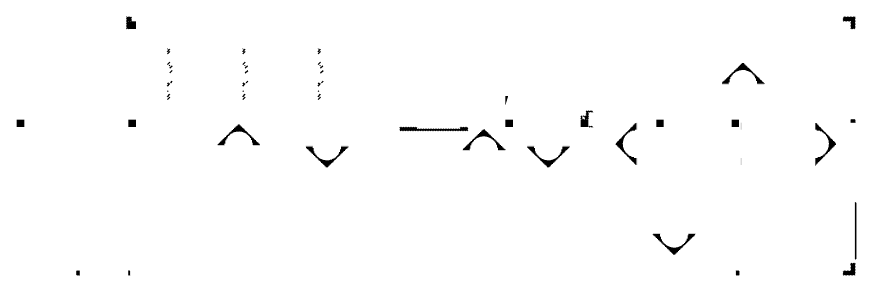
# Model space of a CAD drawing. Header units: millimetres. Extents: x 526420 to 928802, y 401925 to 509768.
# Drawn here: x 532685 to 577215, y 496048 to 509768 of the extents above; entities that cross this region are included whole.
import ezdxf

# ---------------------------------------------------------------- set-up
doc = ezdxf.new("R2010")
doc.units = ezdxf.units.MM
doc.header["$LTSCALE"] = 3000
doc.header["$MEASUREMENT"] = 0
for name, color, linetype in [('D-WALL', 7, 'CONTINUOUS'), ('P-FURNI-A', 7, 'CONTINUOUS'), ('P-FURNI-I', 7, 'CONTINUOUS'), ('P-TEXT', 7, 'CONTINUOUS')]:
    doc.layers.add(name, color=color, linetype=linetype)

msp = doc.modelspace()

# ---------------------------------------------------------------- hatches: boundary and pattern name
at = {"layer": 'D-WALL', "ltscale": 100}
h = msp.add_hatch(dxfattribs=at)
h.set_pattern_fill('ANSI31', color=8, scale=500, style=0)
h.set_pattern_definition([(45, (538505.02, 509128.115), (-44.194, 44.194), [])])
h.paths.add_polyline_path([(538765, 509768), (538505, 509768), (538505, 509128), (538605, 509128), (538605, 509528), (538765, 509528)])
h = msp.add_hatch(dxfattribs=at)
h.set_pattern_fill('ANSI31', color=8, scale=500, style=0)
h.set_pattern_definition([(45, (538505.02, 509128.115), (-44.194, 44.194), [])])
h.paths.add_polyline_path([(538765, 509768), (538505, 509768), (538505, 509128), (538605, 509128), (538605, 509528), (538765, 509528)])
for points in [[(539005, 509528), (538605, 509528), (538605, 509128), (539005, 509128)], [(539005, 509528), (538605, 509528), (538605, 509128), (539005, 509128)], [(539005, 509528), (538605, 509528), (538605, 509128), (539005, 509128)], [(533085, 504308), (532685, 504308), (532685, 503908), (533085, 503908)], [(539005, 504308), (538605, 504308), (538605, 503908), (539005, 503908)], [(539005, 504308), (538605, 504308), (538605, 503908), (539005, 503908)], [(539005, 504308), (538605, 504308), (538605, 503908), (539005, 503908)], [(559005, 504308), (558605, 504308), (558605, 503908), (559005, 503908)], [(563005, 504308), (562605, 504308), (562605, 503908), (563005, 503908)], [(567005, 504308), (566605, 504308), (566605, 503908), (567005, 503908)], [(567005, 504308), (566605, 504308), (566605, 503908), (567005, 503908)], [(571005, 504308), (570605, 504308), (570605, 503908), (571005, 503908)]]:
    msp.add_hatch(color=8, dxfattribs=at).paths.add_polyline_path(points)
at = {"layer": 'D-WALL', "ltscale": 0.7}
h = msp.add_hatch(dxfattribs=at)
h.set_pattern_fill('ANSI31', color=8, scale=450, style=0)
h.set_pattern_definition([(45, (576525.02, 509128.115), (-39.7748, 39.7748), [])])
h.paths.add_polyline_path([(577165, 509768), (576525, 509768), (576525, 509528), (576925, 509528), (576925, 509128), (577165, 509128)])
msp.add_hatch(color=1, dxfattribs=at).paths.add_polyline_path([(558755, 505568), (558605, 505568), (558605, 505068)])
at = {"layer": 'D-WALL', "ltscale": 100}
h = msp.add_hatch(dxfattribs=at)
h.set_pattern_fill('ANSI31', color=1, scale=500, style=0)
h.set_pattern_definition([(45, (562605.02, 503908.115), (-44.194, 44.194), [])])
h.paths.add_polyline_path([(563005, 504708), (563245, 504708), (563245, 504768), (562897, 504768), (562897, 504508), (562605, 504508), (562605, 504308), (563005, 504308)])
h.paths.add_polyline_path([(562820, 504403, -1), (562670, 504403, -1)], flags=16)
h.paths.add_polyline_path([(563245, 503968), (563005, 503968), (563005, 503908), (563245, 503908)])
at = {"layer": 'D-WALL', "ltscale": 0.7}
h = msp.add_hatch(dxfattribs=at)
h.set_pattern_fill('ANSI31', color=8, scale=300, style=0)
h.set_pattern_definition([(45, (576925.018, 504148.115), (-26.5165, 26.5165), [])])
h.paths.add_polyline_path([(577165, 504308), (576925, 504308), (576925, 504148), (577165, 504148)])
h = msp.add_hatch(dxfattribs=at)
h.set_pattern_fill('ANSI31', color=8, scale=300, style=0)
h.set_pattern_definition([(45, (577165.018, 496908.615), (-26.5165, 26.5165), [])])
h.paths.add_polyline_path([(577215, 499909), (577165, 499909), (577165, 496909), (577215, 496909)])
h = msp.add_hatch(dxfattribs=at)
h.set_pattern_fill('ANSI31', color=8, scale=450, style=0)
h.set_pattern_definition([(45, (576525.02, 496048.115), (-39.7748, 39.7748), [])])
h.paths.add_polyline_path([(577165, 496688), (576925, 496688), (576925, 496288), (576525, 496288), (576525, 496048), (577165, 496048)])
h = msp.add_hatch(dxfattribs=at)
h.set_pattern_fill('ANSI31', color=8, scale=300, style=0)
h.set_pattern_definition([(45, (-96090.268, 0), (-26.5165043, 26.5165043), [])])
h.paths.add_polyline_path([(536005, 496288), (535845, 496288), (535845, 496048), (536005, 496048)])
h = msp.add_hatch(dxfattribs=at)
h.set_pattern_fill('ANSI31', color=8, scale=300, style=0)
h.set_pattern_definition([(45, (538605.018, 496048.115), (-26.5165, 26.5165), [])])
h.paths.add_polyline_path([(538685, 496288), (538605, 496288), (538605, 496048), (538685, 496048)])
h = msp.add_hatch(dxfattribs=at)
h.set_pattern_fill('ANSI31', color=8, scale=300, style=0)
h.set_pattern_definition([(45, (570845.018, 496048.115), (-26.5165, 26.5165), [])])
h.paths.add_polyline_path([(571005, 496288), (570845, 496288), (570845, 496048), (571005, 496048)])
at = {"layer": 'P-FURNI-A', "ltscale": 100}
h = msp.add_hatch(dxfattribs=at)
h.set_pattern_fill('ANSI31', color=8, scale=500, style=0)
h.set_pattern_definition([(45, (538505.02, 509128.115), (-44.194, 44.194), [])])
h.paths.add_polyline_path([(538765, 509768), (538505, 509768), (538505, 509128), (538605, 509128), (538605, 509528), (538765, 509528)])
h = msp.add_hatch(dxfattribs=at)
h.set_pattern_fill('ANSI31', color=8, scale=500, style=0)
h.set_pattern_definition([(45, (538505.02, 509128.115), (-44.194, 44.194), [])])
h.paths.add_polyline_path([(538765, 509768), (538505, 509768), (538505, 509128), (538605, 509128), (538605, 509528), (538765, 509528)])
at = {"layer": 'P-FURNI-I'}
h = msp.add_hatch(dxfattribs=at)
h.set_pattern_fill('AR-RROOF', color=8, scale=600, angle=45, style=0)
h.set_pattern_definition([(45, (540675, 505370.24), (509.12, 1357.65), [9000, -1200, 3000, -600]), (45, (541027.16, 506146.65), (-988.54, 140), [1800, -198, 3600, -450]), (45, (540526.53, 505943), (1921.916, 2490.43), [4800, -840, 2400, -600])])
h.paths.add_polyline_path([(540805, 508068), (540675, 508068), (540675, 507168), (540805, 507168)])
h.paths.add_polyline_path([(540935, 507168), (540805, 507168), (540805, 506268), (540935, 506268)])
h.paths.add_polyline_path([(540805, 506270), (540675, 506270), (540675, 505370), (540805, 505370)])
h = msp.add_hatch(dxfattribs=at)
h.set_pattern_fill('AR-RROOF', color=8, scale=600, angle=45, style=0)
h.set_pattern_definition([(45, (544675, 505370.24), (509.12, 1357.65), [9000, -1200, 3000, -600]), (45, (545027.16, 506146.65), (-988.54, 140), [1800, -198, 3600, -450]), (45, (544526.53, 505943), (1921.916, 2490.43), [4800, -840, 2400, -600])])
h.paths.add_polyline_path([(544805, 508068), (544675, 508068), (544675, 507168), (544805, 507168)])
h.paths.add_polyline_path([(544935, 507168), (544805, 507168), (544805, 506268), (544935, 506268)])
h.paths.add_polyline_path([(544805, 506270), (544675, 506270), (544675, 505370), (544805, 505370)])
h = msp.add_hatch(dxfattribs=at)
h.set_pattern_fill('AR-RROOF', color=8, scale=600, angle=45, style=0)
h.set_pattern_definition([(45, (548675, 505370.24), (509.12, 1357.65), [9000, -1200, 3000, -600]), (45, (549027.16, 506146.65), (-988.54, 140), [1800, -198, 3600, -450]), (45, (548526.53, 505943), (1921.916, 2490.43), [4800, -840, 2400, -600])])
h.paths.add_polyline_path([(548805, 508068), (548675, 508068), (548675, 507168), (548805, 507168)])
h.paths.add_polyline_path([(548935, 507168), (548805, 507168), (548805, 506268), (548935, 506268)])
h.paths.add_polyline_path([(548805, 506270), (548675, 506270), (548675, 505370), (548805, 505370)])
at = {"layer": 'P-FURNI-I', "ltscale": 0.7}
h = msp.add_hatch(dxfattribs=at)
h.set_pattern_fill('ANSI31', color=8, scale=500, style=0)
h.set_pattern_definition([(45, (-96090.27, 0), (-44.194174, 44.194174), [])])
h.paths.add_polyline_path([(556605, 503708), (556605, 503908), (556205, 503908), (556205, 503828), (553905, 503828), (553905, 503908), (553505, 503908), (553205, 503908), (553005, 503908), (553005, 503708)])
at = {"layer": 'P-TEXT'}
h = msp.add_hatch(dxfattribs=at)
h.set_pattern_fill('ANSI31', color=8, scale=15, angle=45, style=0)
h.set_pattern_definition([(90, (570087.77, 506232.004), (-47.625, 8e-15), [])])
h.paths.add_polyline_path([(571962, 506232), (572338, 506232), (571213, 507327), (570088, 506232), (570463, 506232, -0.960769)])
h = msp.add_hatch(color=1, dxfattribs=at)
h.paths.add_polyline_path([(570088, 506232), (570088, 506172), (570463, 506172, -0.010003), (570463, 506202, -0.010003), (570463, 506232)])
h.paths.add_polyline_path([(572338, 506172), (572338, 506232), (571962, 506232, -0.010003), (571963, 506202, -0.010003), (571962, 506172)])
h = msp.add_hatch(dxfattribs=at)
h.set_pattern_fill('ANSI31', color=8, scale=15, angle=-45, style=0)
h.set_pattern_definition([(180, (565545.394, 504154.306), (-2e-14, 47.625), [])])
h.paths.add_polyline_path([(565545, 502280), (565545, 501904), (564450, 503029), (565545, 504154), (565545, 503779, 0.960769)])
h = msp.add_hatch(color=1, dxfattribs=at)
h.paths.add_polyline_path([(565545, 504154), (565605, 504154), (565605, 503779, 0.010003), (565575, 503779, 0.010003), (565545, 503779)])
h.paths.add_polyline_path([(565605, 501904), (565545, 501904), (565545, 502280, 0.010003), (565575, 502279, 0.010003), (565605, 502280)])
h = msp.add_hatch(color=1, dxfattribs=at)
h.paths.add_polyline_path([(571144, 504154), (571084, 504154), (571084, 503779, -0.010003), (571114, 503779, -0.010003), (571144, 503779)])
h.paths.add_polyline_path([(571084, 501904), (571144, 501904), (571144, 502280, -0.010003), (571114, 502279, -0.010003), (571084, 502280)])
h = msp.add_hatch(dxfattribs=at)
h.set_pattern_fill('ANSI31', color=8, scale=15, angle=-45, style=0)
h.set_pattern_definition([(360, (575054.484, 504154.306), (2e-14, 47.625), [])])
h.paths.add_polyline_path([(575054, 502280), (575054, 501904), (576149, 503029), (575054, 504154), (575054, 503779, -0.960769)])
h = msp.add_hatch(dxfattribs=at)
h.set_pattern_fill('ANSI31', color=8, scale=15, angle=45, style=0)
h.set_pattern_definition([(90, (543343.484, 502966.89), (-47.625, 8e-15), [])])
h.paths.add_polyline_path([(545218, 502967), (545593, 502967), (544468, 504062), (543343, 502967), (543719, 502967, -0.960769)])
h = msp.add_hatch(dxfattribs=at)
h.set_pattern_fill('ANSI31', color=8, scale=15, angle=45, style=0)
h.set_pattern_definition([(90, (556346.08, 502706.943), (-47.625, 8e-15), [])])
h.paths.add_polyline_path([(558220, 502707), (558596, 502707), (557471, 503802), (556346, 502707), (556722, 502707, -0.960769)])
h = msp.add_hatch(color=1, dxfattribs=at)
h.paths.add_polyline_path([(543343, 502967), (543343, 502907), (543719, 502907, -0.010003), (543718, 502937, -0.010003), (543719, 502967)])
h.paths.add_polyline_path([(545593, 502907), (545593, 502967), (545218, 502967, -0.010003), (545218, 502937, -0.010003), (545218, 502907)])
h = msp.add_hatch(color=1, dxfattribs=at)
h.paths.add_polyline_path([(548018, 502857), (548018, 502917), (548393, 502917, 0.010003), (548393, 502887, 0.010003), (548393, 502857)])
h.paths.add_polyline_path([(550268, 502917), (550268, 502857), (549892, 502857, 0.010003), (549893, 502887, 0.010003), (549892, 502917)])
h = msp.add_hatch(dxfattribs=at)
h.set_pattern_fill('ANSI31', color=8, scale=15, angle=45, style=0)
h.set_pattern_definition([(270, (548017.63, 502856.62), (-47.625, -8e-15), [])])
h.paths.add_polyline_path([(549892, 502857), (550268, 502857), (549143, 501762), (548018, 502857), (548393, 502857, 0.960769)])
h = msp.add_hatch(color=1, dxfattribs=at)
h.paths.add_polyline_path([(559764, 502857), (559764, 502917), (560140, 502917, 0.010003), (560139, 502887, 0.010003), (560140, 502857)])
h.paths.add_polyline_path([(562014, 502917), (562014, 502857), (561639, 502857, 0.010003), (561639, 502887, 0.010003), (561639, 502917)])
h = msp.add_hatch(dxfattribs=at)
h.set_pattern_fill('ANSI31', color=8, scale=15, angle=45, style=0)
h.set_pattern_definition([(270, (559764.117, 502856.62), (-47.625, -8e-15), [])])
h.paths.add_polyline_path([(561639, 502857), (562014, 502857), (560889, 501762), (559764, 502857), (560140, 502857, 0.960769)])
h = msp.add_hatch(color=1, dxfattribs=at)
h.paths.add_polyline_path([(556346, 502707), (556346, 502647), (556722, 502647, -0.010003), (556721, 502677, -0.010003), (556722, 502707)])
h.paths.add_polyline_path([(558596, 502647), (558596, 502707), (558220, 502707, -0.010003), (558221, 502677, -0.010003), (558220, 502647)])
h = msp.add_hatch(color=1, dxfattribs=at)
h.paths.add_polyline_path([(568692, 498223), (568692, 498283), (568316, 498283, -0.010003), (568317, 498253, -0.010003), (568316, 498223)])
h.paths.add_polyline_path([(566442, 498283), (566442, 498223), (566817, 498223, -0.010003), (566817, 498253, -0.010003), (566817, 498283)])
h = msp.add_hatch(dxfattribs=at)
h.set_pattern_fill('ANSI31', color=8, scale=15, angle=225, style=0)
h.set_pattern_definition([(270, (568691.834, 498222.65), (47.625, -1e-14), [])])
h.paths.add_polyline_path([(566817, 498223), (566442, 498223), (567567, 497128), (568692, 498223), (568316, 498223, -0.960769)])

doc.saveas('drawing.dxf')
